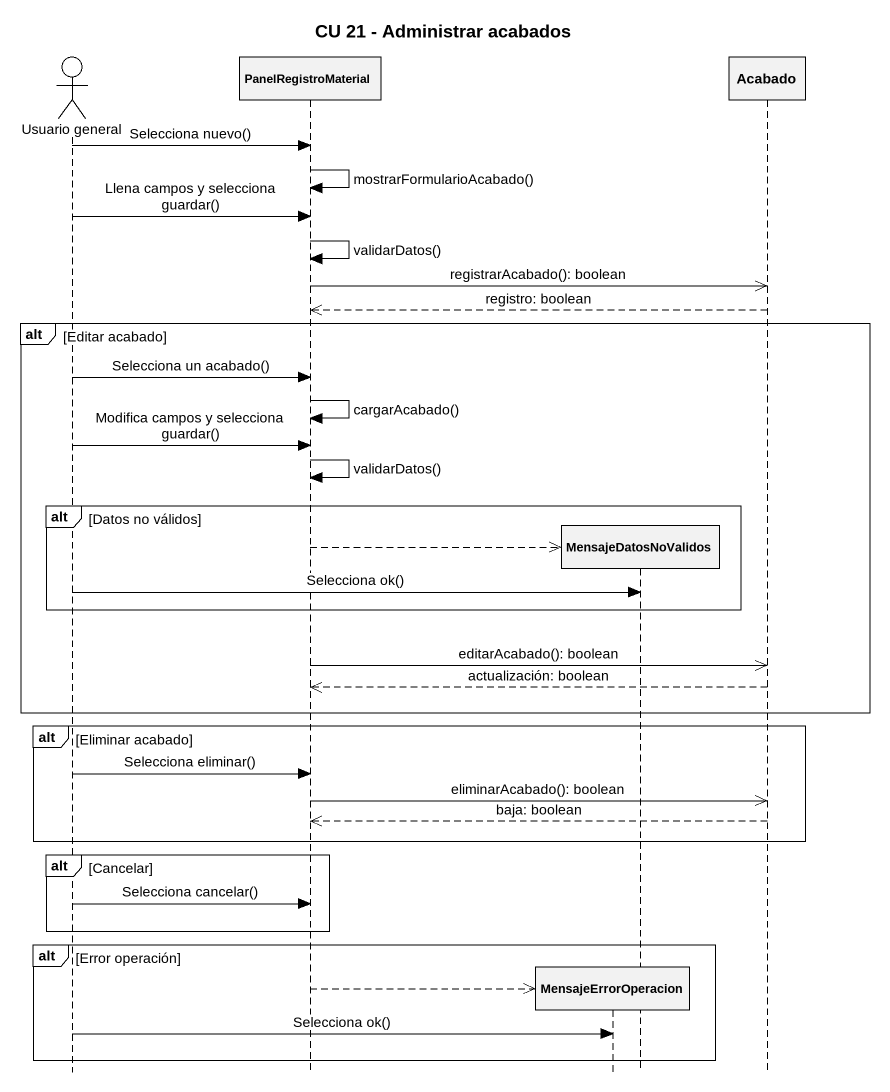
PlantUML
@startuml
title CU 21 - Administrar acabados
hide footbox
actor "Usuario general" as Usuario_general
participant PanelRegistroMaterial
participant MensajeErrorOperacion
participant MensajeDatosNoValidos
participant Acabado

Usuario_general -> PanelRegistroMaterial : Selecciona nuevo()
PanelRegistroMaterial -> PanelRegistroMaterial : mostrarFormularioAcabado()
Usuario_general -> PanelRegistroMaterial : Llena campos y selecciona guardar()
PanelRegistroMaterial -> PanelRegistroMaterial : validarDatos()
PanelRegistroMaterial ->> Acabado : registrarAcabado(): boolean
Acabado -->> PanelRegistroMaterial : registro: boolean
alt Editar acabado
  Usuario_general -> PanelRegistroMaterial : Selecciona un acabado()
  PanelRegistroMaterial -> PanelRegistroMaterial : cargarAcabado()
  Usuario_general -> PanelRegistroMaterial : Modifica campos y selecciona guardar()
  PanelRegistroMaterial -> PanelRegistroMaterial : validarDatos()
  alt Datos no válidos
    PanelRegistroMaterial -->> MensajeDatosNoValidos **
    Usuario_general -> MensajeDatosNoValidos : Selecciona ok()
  end
  PanelRegistroMaterial ->> Acabado : editarAcabado(): boolean
  Acabado -->> PanelRegistroMaterial : actualización: boolean
end
alt Eliminar acabado
  Usuario_general -> PanelRegistroMaterial : Selecciona eliminar()
  PanelRegistroMaterial ->> Acabado : eliminarAcabado(): boolean
  Acabado -->> PanelRegistroMaterial : baja: boolean
end
alt Cancelar
  Usuario_general -> PanelRegistroMaterial : Selecciona cancelar()
end
alt Error operación
  PanelRegistroMaterial -->> MensajeErrorOperacion **
  Usuario_general -> MensajeErrorOperacion : Selecciona ok()
end
@enduml
